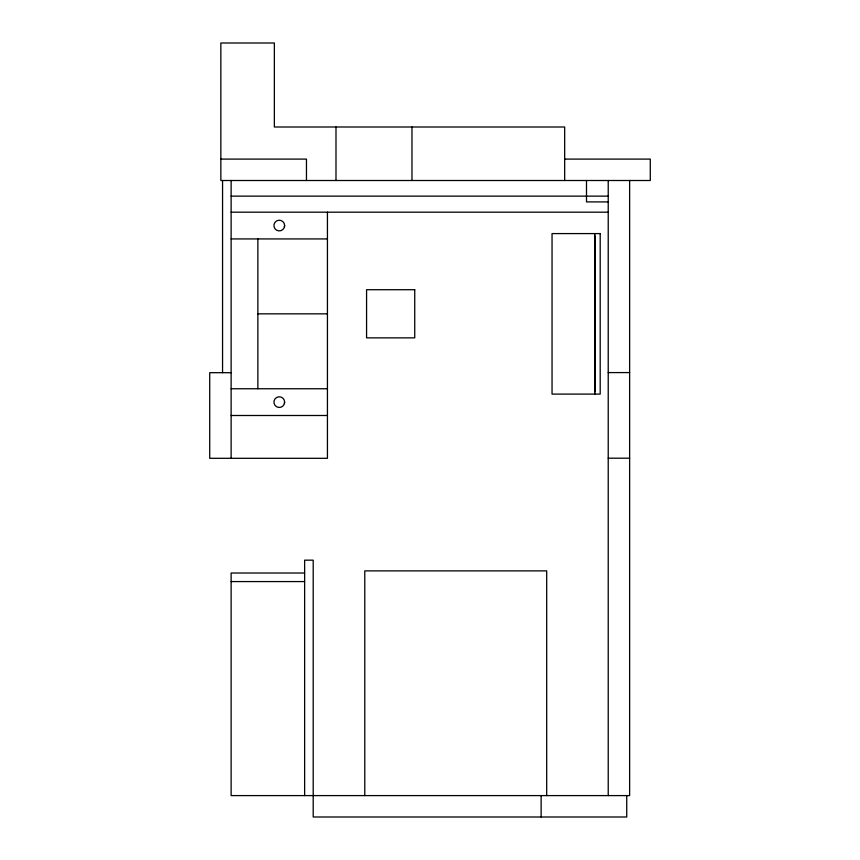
<?xml version="1.0" encoding="UTF-8"?>
<svg xmlns="http://www.w3.org/2000/svg" width="860" height="860" viewBox="0 0 860 860"><rect width="100%" height="100%" fill="white"/><g stroke="black" fill="none" stroke-linecap="round" stroke-linejoin="round"><path stroke-width="1.29" d="M284.445 226.943L284.628 225.556A5.354 5.354 0 0 0 276.598 220.923A5.354 5.354 0 0 0 276.598 230.19A5.354 5.354 0 0 0 284.628 225.556M284.445 403.512L284.628 402.125A5.354 5.354 0 0 0 276.598 397.492A5.354 5.354 0 0 0 276.598 406.758A5.354 5.354 0 0 0 284.628 402.125M220.848 159.1L306.461 159.1L306.461 180.503M564.676 159.1L650.278 159.1L650.278 180.503L220.848 180.503L220.848 43L274.351 43L274.351 127.001L564.676 127.001L564.676 180.503M231.125 196.134L608.224 196.134M608.224 201.906L586.499 201.906L586.499 180.503M231.125 212.183L608.224 212.183M594.851 235.726L594.851 391.956M231.125 238.929L327.434 238.929M257.871 313.846L327.434 313.846M231.125 372.692L209.722 372.692L209.722 458.305L327.434 458.305L327.434 212.183M608.224 372.584L629.628 372.584M231.125 388.752L327.434 388.752M231.125 415.498L327.434 415.498M608.224 458.197L629.628 458.197M304.633 573.018L231.125 573.018L231.125 795.597L629.628 795.597L629.628 180.503M231.125 581.575L304.633 581.575M626.736 795.597L626.736 817L313.201 817L313.201 560.172L304.633 560.172L304.633 795.597M608.224 180.503L608.224 795.597M594.851 233.587L594.851 394.095M546.691 795.597L546.691 570.879L364.78 570.879L364.78 795.597M541.134 795.597L541.134 817M411.972 127.001L411.972 180.503M335.991 127.001L335.991 180.503M257.871 238.929L257.871 388.752M231.125 180.503L231.125 458.305M222.557 180.503L222.557 372.692M600.194 233.587L552.045 233.587L552.045 394.095L600.194 394.095L600.194 233.587M414.735 289.712L366.575 289.712L366.575 337.862L414.735 337.862L414.735 289.712"/></g></svg>
